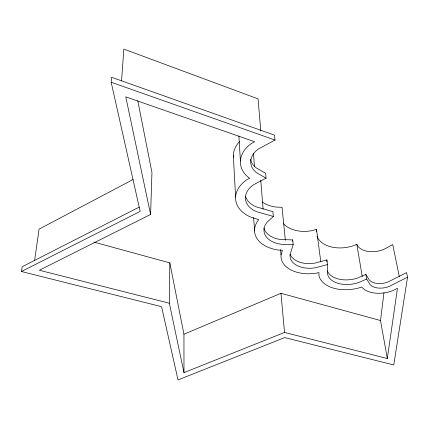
<?xml version="1.0" encoding="UTF-8"?>
<svg xmlns="http://www.w3.org/2000/svg" width="429" height="429" viewBox="0 0 429 429"><rect width="100%" height="100%" fill="white"/><g stroke="black" fill="none" stroke-linecap="round" stroke-linejoin="round"><path stroke-width="0.64" d="M280.539 249.646L281.038 254.923A31.333 19.761 -7.2 0 0 317.337 272.973L318.908 272.549L319.004 275.879A31.875 19.396 -8.8 0 0 361.711 287.076L362.43 287.762A23.3 13.814 -10.1 0 0 392.819 290.61L397.458 288.293L387.317 358.526L284.529 332.454L183.982 372.624L169.337 303.233L169.836 262.886L93.908 242.106M169.337 303.233L39.35 270.259L150.6 214.457L151.952 172.453L137.779 100.777M121.563 80.936L123.82 49.088L258.06 98.879L260.794 130.909M139.178 207.132L22.185 266.725L21.45 271.514L140.16 211.379L111.165 82.25L111.578 77.274L274.506 135.14L275 140.031L258.403 149.029A23.091 16.667 -6.1 0 0 256.58 172.742L266.055 178.185L253.571 184.743A24.861 17.128 -5.4 0 0 256.724 211.722L273.321 216.409L272.887 211.615L256.37 206.912A24.737 17.155 -5.4 0 1 245.699 196.755M387.317 358.526L380.507 320.538L383.966 292.776M34.593 260.655L39.066 229.14L133.129 179.488M327.381 270.924A22.909 14.039 -8.9 0 0 357.824 277.96L365.889 274.426L369.289 280.051A14.484 8.644 -10.2 0 0 388.277 281.869L406.574 272.576L407.55 277.172L393.747 364.961L284.69 337.591L178.003 379.912L161.561 306.681L21.45 271.514M281.038 254.923L282.448 250.209L279.054 250.112A33.189 21.82 -6.1 0 1 258.708 219.594L251.517 217.385A34.717 23.927 -5.4 0 1 246.804 179.746L249.694 178.212L249.061 177.858A33.424 24.126 -6.1 0 1 251.378 143.511L254.638 141.726L125.777 96.868L150.6 214.457M292.321 241.178L292.712 239.908L280.984 239.548A23.654 15.653 -6.2 0 1 263.883 227.965M292.712 239.908L293.221 244.637L290.063 254.762A22.254 14.034 -7.2 0 0 315.867 267.691L327.504 264.548L326.855 259.883L315.272 263.025A22.152 14.066 -7.2 0 1 290.133 254.284M273.321 216.409L267.01 222.329A23.767 15.621 -6.1 0 0 281.44 244.278L293.221 244.637M407.55 277.172L389.162 286.449A14.548 8.623 -10.1 0 1 370.093 284.647L366.688 279.038L365.889 274.426M399.302 276.641L392.755 244.616L383.81 249.372A19.514 12.285 -10.8 0 1 358.258 246.723L356.789 244.235L353.979 245.517A27.708 17.895 -9.4 0 1 317.004 236.122M366.688 279.038L358.585 282.566A23.01 14.001 -8.8 0 1 327.659 274.399L327.504 264.548M183.982 372.624L183.944 334.229L280.957 293.297L380.507 320.538M320.801 261.835L316.505 229.327L311.685 230.684A27.086 18.104 -7.6 0 1 283.322 223.434M111.165 82.25L275 140.031M169.836 262.886L183.944 334.229M356.789 244.235L362.232 276.378M285.349 240.272L282.041 207.282L276.008 207.068A28.711 19.981 -6.4 0 1 262.269 202.038M280.957 293.297L284.529 332.454M266.055 178.185L265.631 173.327L256.204 167.878A22.973 16.683 -6.1 0 1 250.568 159.293M260.752 180.121L263.095 209.003M253.48 153.432L254.483 166.704M253.625 217.573L254.569 230.931M238.883 135.982L240.417 161.052M233.328 155.287L235.591 197.201M316.505 229.327L316.586 231.848M326.855 259.883L326.887 261.856M233.355 157.186A33.231 24.196 -5.6 0 1 239.591 141.538"/></g></svg>
